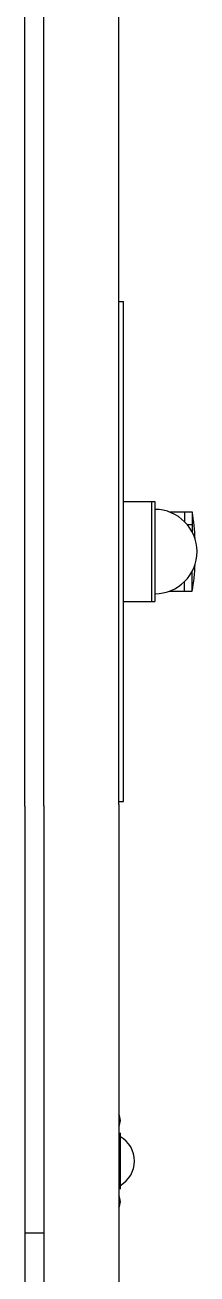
# Model space of a CAD drawing. Header units: millimetres. Extents: x 0 to 51411, y 0 to 16902.
# Drawn here: x 3953.1 to 4008.1, y 8219.7 to 8619.4 of the extents above; entities that cross this region are included whole.
import ezdxf

# ---------------------------------------------------------------- set-up
doc = ezdxf.new("R2010")
doc.units = ezdxf.units.MM
doc.layers.add('01_外形線', color=7, linetype='Continuous', lineweight=25)

msp = doc.modelspace()

# ---------------------------------------------------------------- linework, layer by layer
at = {"layer": '01_外形線'}
for p, q in [((3953.139, 8369.405), (3953.139, 8700.866)), ((3959.139, 8369.51), (3959.139, 8699.866)), ((3983.139, 8369.929), (3983.139, 8699.866)), ((3983.139, 8530.866), (3984.639, 8530.866)), ((3984.639, 8370.866), (3984.639, 8530.866)), ((3984.639, 8466.866), (3994.639, 8466.866)), ((3993.639, 8466.866), (3993.639, 8434.866)), ((3994.639, 8466.866), (3994.639, 8434.866)), ((3999.251, 8463.554), (4004.146, 8463.554)), ((4004.146, 8463.554), (4004.146, 8460.451)), ((4004.146, 8463.554), (4006.639, 8463.554)), ((4006.639, 8463.554), (4006.639, 8457.051)), ((4004.985, 8459.539), (4006.639, 8459.539)), ((4006.639, 8438.178), (4006.639, 8444.681)), ((4004.146, 8438.178), (4004.146, 8441.281)), ((3999.251, 8438.178), (4006.639, 8438.178)), ((3984.639, 8434.866), (3994.639, 8434.866)), ((3953.139, 8369.405), (3953.139, 8200.866)), ((3959.139, 8369.51), (3959.139, 8201.866)), ((3983.139, 8370.866), (3984.639, 8370.866)), ((3983.139, 8369.929), (3983.139, 8201.866)), ((3983.639, 8246.866), (3983.639, 8264.866)), ((3953.139, 8232.866), (3959.139, 8232.866))]:
    msp.add_line(p, q, dxfattribs=at)
for centre, radius, start, end in [((3994.639, 8450.866), 13.5, 270, 90), ((3926.647, 8450.866), 80.992, 2.81076, 9.01289), ((3926.647, 8450.866), 80.992, 350.98711, 357.18924), ((3979.389, 8268.866), 4.25, 331.92751, 28.07249), ((3979.139, 8255.866), 9, 300, 60), ((3979.389, 8242.866), 4.25, 331.92751, 28.07249)]:
    msp.add_arc(centre, radius, start, end, dxfattribs=at)

doc.saveas('drawing.dxf')
